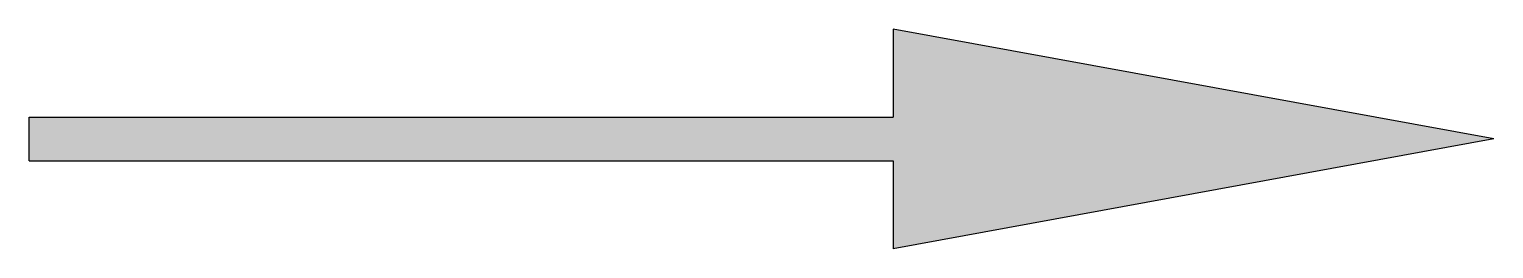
# Model space of a CAD drawing. Header units: metres. Extents: x 0 to 5, y -0.38 to 0.38.
import ezdxf

# ---------------------------------------------------------------- set-up
doc = ezdxf.new("R2010")
doc.units = ezdxf.units.M
doc.header["$LTSCALE"] = 0.2

msp = doc.modelspace()

# ---------------------------------------------------------------- hatches: boundary and pattern name
at = {"true_color": 0xfaf528}
msp.add_hatch(color=2, dxfattribs=at).paths.add_polyline_path([(2.95, 0.375), (2.95, 0.075), (0, 0.075), (0, -0.075), (2.95, -0.075), (2.95, -0.375), (5, 0)])

# ---------------------------------------------------------------- linework, layer by layer
at = {"color": 2, "true_color": 0xfaf528}
for p, q in [((2.95, 0.375), (2.95, 0.075)), ((5, 0), (2.95, 0.375)), ((0, 0.075), (2.95, 0.075)), ((0, -0.075), (0, 0.075)), ((5, 0), (2.95, -0.375)), ((0, -0.075), (2.95, -0.075)), ((2.95, -0.075), (2.95, -0.375))]:
    msp.add_line(p, q, dxfattribs=at)

doc.saveas('drawing.dxf')
